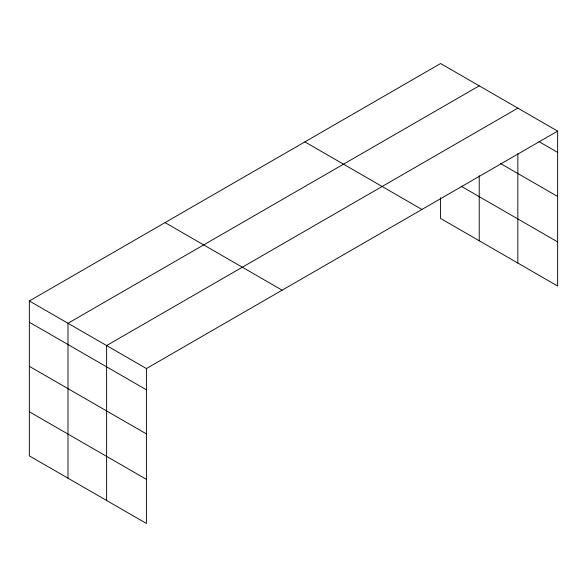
<?xml version="1.0" encoding="UTF-8"?>
<svg xmlns="http://www.w3.org/2000/svg" width="587" height="587" viewBox="0 0 587 587"><rect width="100%" height="100%" fill="white"/><g stroke="black" fill="none" stroke-linecap="round" stroke-linejoin="round"><path stroke-width="0.88" d="M517.851 153.706L517.851 263.064M440.588 197.753L440.588 218.459L557.65 286.038L557.65 131.114L440.588 63.535L29.35 300.962L29.35 455.886L146.412 523.465L146.412 368.541L29.35 300.962M479.219 85.834L67.982 323.261L67.982 478.185M517.851 108.14L106.614 345.567L106.614 500.491M146.412 368.541L557.65 131.114M538.917 141.57L557.65 152.385M500.506 163.502L557.65 196.491M461.089 186.182L557.65 241.932M304.88 141.885L421.943 209.471M165.057 222.605L282.12 290.191M29.35 322.226L146.412 389.812M29.35 366.332L146.412 433.918M29.35 411.773L146.412 479.359M479.219 175.748L479.219 240.758"/></g></svg>
